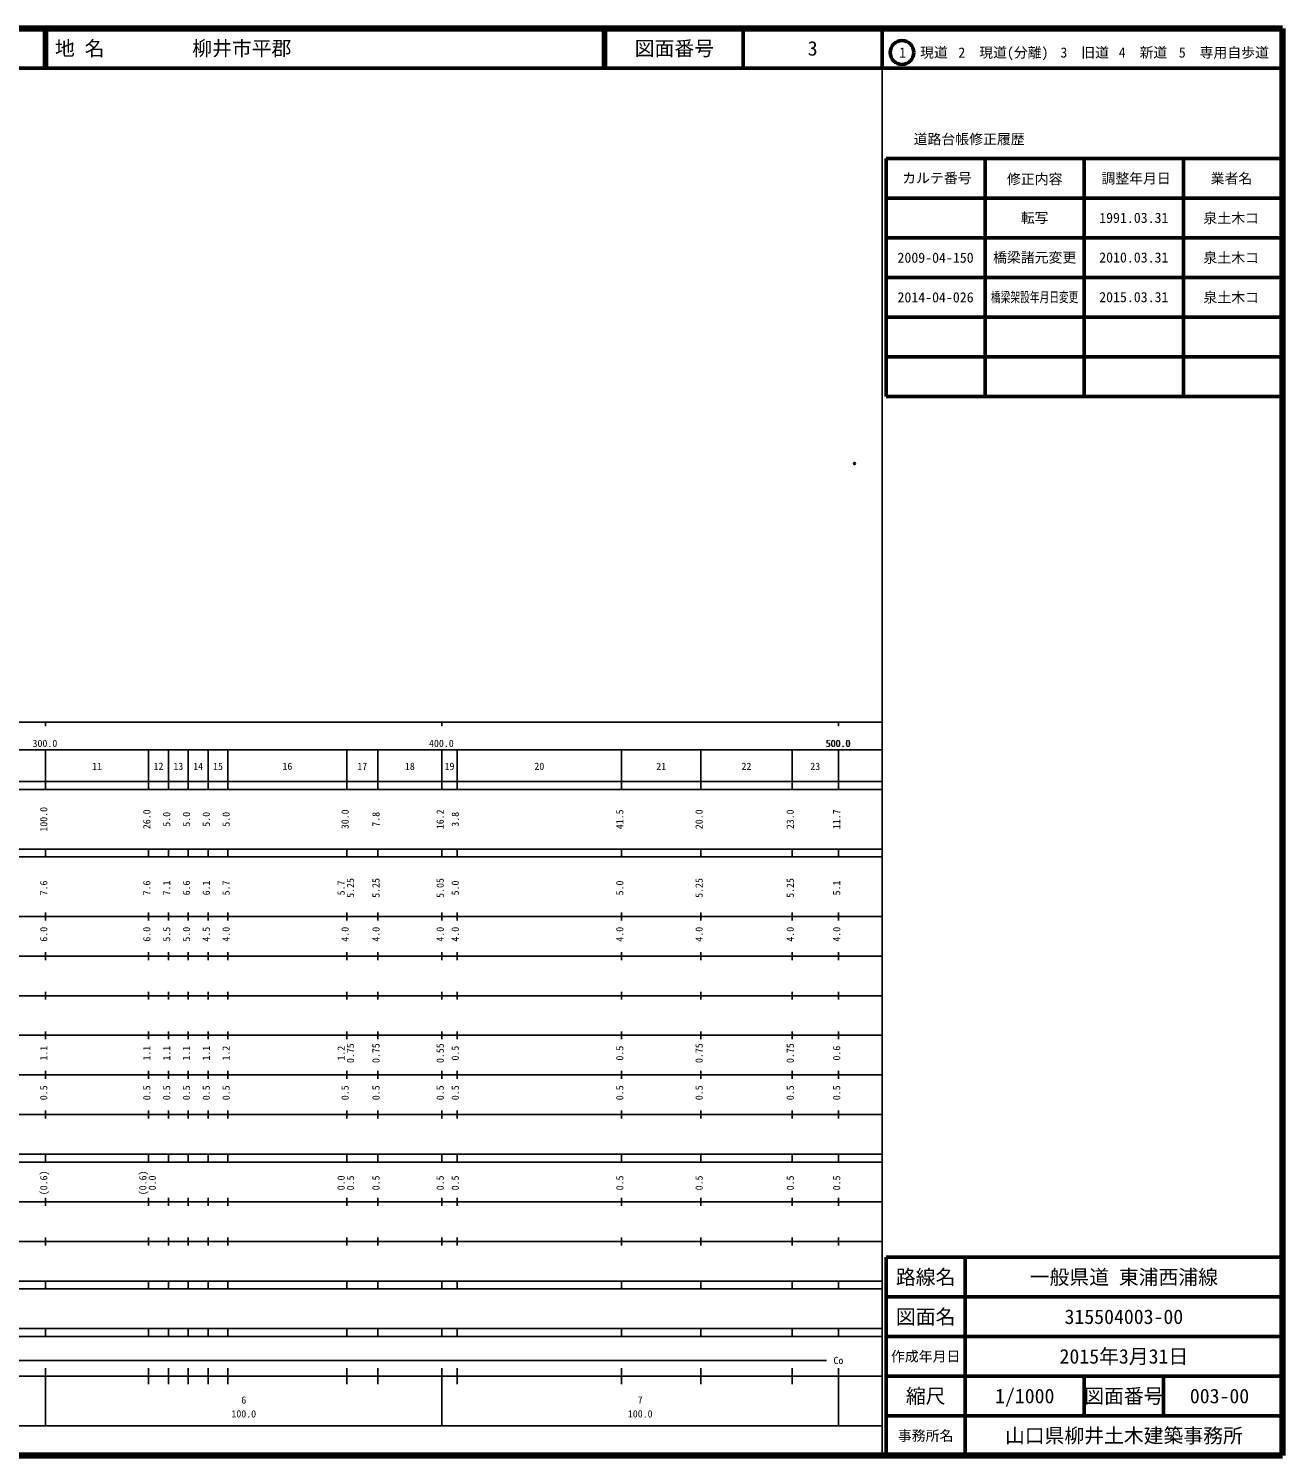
# Model space of a CAD drawing. Units: millimetres on the paper. Extents: x 40 to 680, y 20 to 380.
# Drawn here: x 363.7 to 680, y 20 to 380 of the extents above; entities that cross this region are included whole.
import ezdxf
from ezdxf.enums import TextEntityAlignment as Align

# ---------------------------------------------------------------- set-up
doc = ezdxf.new("R2010")
doc.units = ezdxf.units.MM
doc.header["$PDMODE"] = 32
doc.header["$PDSIZE"] = 0.5
doc.layers.add('M-OTRS', color=6, linetype='Continuous')
doc.layers.add('M-TTL-TXT', color=7, linetype='Continuous')
for name, color, linetype, lineweight in [('M-TTL', 2, 'Continuous', 140), ('M-TTL-BAND', 7, 'Continuous', 25), ('M-TTL-FRAM', 2, 'Continuous', 50), ('M-TTL-LINE', 7, 'Continuous', 50)]:
    doc.layers.add(name, color=color, linetype=linetype, lineweight=lineweight)
doc.styles.add('ＭＳ ゴシック', font='')
doc.styles.get('ＭＳ ゴシック').set_extended_font_data('MS Gothic')

msp = doc.modelspace()

# ---------------------------------------------------------------- linework, layer by layer
at = {"layer": 'M-OTRS'}
msp.add_point((572.066, 270.239), dxfattribs=at)
at = {"layer": 'M-TTL'}
for p, q in [((680, 380), (40, 380)), ((680, 20), (680, 380)), ((40, 20), (680, 20))]:
    msp.add_line(p, q, dxfattribs=at)
at = {"layer": 'M-TTL-BAND'}
for p, q in [((579, 20), (579, 370)), ((40, 205), (579, 205)), ((368, 205), (368, 204)), ((468, 205), (468, 204)), ((568, 205), (568, 204)), ((68, 198), (579, 198)), ((368, 188), (368, 198)), ((394, 188), (394, 198)), ((399, 188), (399, 198)), ((404, 188), (404, 198)), ((409, 188), (409, 198)), ((414, 188), (414, 198)), ((444, 188), (444, 198)), ((451.8, 188), (451.8, 198)), ((468, 188), (468, 198)), ((471.8, 188), (471.8, 198)), ((513.3, 188), (513.3, 198)), ((533.3, 188), (533.3, 198)), ((556.3, 188), (556.3, 198)), ((568, 188), (568, 198)), ((40, 190), (579, 190)), ((40, 188), (579, 188)), ((40, 173), (579, 173)), ((368, 171), (368, 173)), ((394, 171), (394, 173)), ((399, 171), (399, 173)), ((404, 171), (404, 173)), ((409, 171), (409, 173)), ((414, 171), (414, 173)), ((444, 171), (444, 173)), ((451.8, 171), (451.8, 173)), ((468, 171), (468, 173)), ((471.8, 171), (471.8, 173)), ((513.3, 171), (513.3, 173)), ((533.3, 171), (533.3, 173)), ((556.3, 171), (556.3, 173)), ((568, 171), (568, 173)), ((40, 171), (579, 171)), ((40, 156), (579, 156)), ((368, 155), (368, 157)), ((394, 155), (394, 157)), ((399, 155), (399, 157)), ((404, 155), (404, 157)), ((409, 155), (409, 157)), ((414, 155), (414, 157)), ((444, 155), (444, 157)), ((451.8, 155), (451.8, 157)), ((468, 155), (468, 157)), ((471.8, 155), (471.8, 157)), ((513.3, 155), (513.3, 157)), ((533.3, 155), (533.3, 157)), ((556.3, 155), (556.3, 157)), ((568, 155), (568, 157)), ((46, 146), (579, 146)), ((368, 145), (368, 147)), ((394, 145), (394, 147)), ((399, 145), (399, 147)), ((404, 145), (404, 147)), ((409, 145), (409, 147)), ((414, 145), (414, 147)), ((444, 145), (444, 147)), ((451.8, 145), (451.8, 147)), ((468, 145), (468, 147)), ((471.8, 145), (471.8, 147)), ((513.3, 145), (513.3, 147)), ((533.3, 145), (533.3, 147)), ((556.3, 145), (556.3, 147)), ((568, 145), (568, 147)), ((368, 135), (368, 137)), ((394, 135), (394, 137)), ((399, 135), (399, 137)), ((404, 135), (404, 137)), ((409, 135), (409, 137)), ((414, 135), (414, 137)), ((444, 135), (444, 137)), ((451.8, 135), (451.8, 137)), ((468, 135), (468, 137)), ((471.8, 135), (471.8, 137)), ((513.3, 135), (513.3, 137)), ((533.3, 135), (533.3, 137)), ((556.3, 135), (556.3, 137)), ((568, 135), (568, 137)), ((52, 136), (579, 136)), ((46, 126), (579, 126)), ((368, 125), (368, 127)), ((394, 125), (394, 127)), ((399, 125), (399, 127)), ((404, 125), (404, 127)), ((409, 125), (409, 127)), ((414, 125), (414, 127)), ((444, 125), (444, 127)), ((451.8, 125), (451.8, 127)), ((468, 125), (468, 127)), ((471.8, 125), (471.8, 127)), ((513.3, 125), (513.3, 127)), ((533.3, 125), (533.3, 127)), ((556.3, 125), (556.3, 127)), ((568, 125), (568, 127)), ((52, 116), (579, 116)), ((368, 115), (368, 117)), ((394, 115), (394, 117)), ((399, 115), (399, 117)), ((404, 115), (404, 117)), ((409, 115), (409, 117)), ((414, 115), (414, 117)), ((444, 115), (444, 117)), ((451.8, 115), (451.8, 117)), ((468, 115), (468, 117)), ((471.8, 115), (471.8, 117)), ((513.3, 115), (513.3, 117)), ((533.3, 115), (533.3, 117)), ((556.3, 115), (556.3, 117)), ((568, 115), (568, 117)), ((46, 106), (579, 106)), ((368, 105), (368, 107)), ((394, 105), (394, 107)), ((399, 105), (399, 107)), ((404, 105), (404, 107)), ((409, 105), (409, 107)), ((414, 105), (414, 107)), ((444, 105), (444, 107)), ((451.8, 105), (451.8, 107)), ((468, 105), (468, 107)), ((471.8, 105), (471.8, 107)), ((513.3, 105), (513.3, 107)), ((533.3, 105), (533.3, 107)), ((556.3, 105), (556.3, 107)), ((568, 105), (568, 107)), ((40, 96), (579, 96)), ((40, 94), (579, 94)), ((368, 94), (368, 96)), ((394, 94), (394, 96)), ((399, 94), (399, 96)), ((404, 94), (404, 96)), ((409, 94), (409, 96)), ((414, 94), (414, 96)), ((444, 94), (444, 96)), ((451.8, 94), (451.8, 96)), ((468, 94), (468, 96)), ((471.8, 94), (471.8, 96)), ((513.3, 94), (513.3, 96)), ((533.3, 94), (533.3, 96)), ((556.3, 94), (556.3, 96)), ((568, 94), (568, 96)), ((49, 84), (579, 84)), ((368, 83), (368, 85)), ((394, 83), (394, 85)), ((399, 83), (399, 85)), ((404, 83), (404, 85)), ((409, 83), (409, 85)), ((414, 83), (414, 85)), ((444, 83), (444, 85)), ((451.8, 83), (451.8, 85)), ((468, 83), (468, 85)), ((471.8, 83), (471.8, 85)), ((513.3, 83), (513.3, 85)), ((533.3, 83), (533.3, 85)), ((556.3, 83), (556.3, 85)), ((568, 83), (568, 85)), ((40, 74), (579, 74)), ((368, 73), (368, 75)), ((394, 73), (394, 75)), ((399, 73), (399, 75)), ((404, 73), (404, 75)), ((409, 73), (409, 75)), ((414, 73), (414, 75)), ((444, 73), (444, 75)), ((451.8, 73), (451.8, 75)), ((468, 73), (468, 75)), ((471.8, 73), (471.8, 75)), ((513.3, 73), (513.3, 75)), ((533.3, 73), (533.3, 75)), ((556.3, 73), (556.3, 75)), ((568, 73), (568, 75)), ((40, 64), (579, 64)), ((40, 62), (579, 62)), ((368, 62), (368, 64)), ((394, 62), (394, 64)), ((399, 62), (399, 64)), ((404, 62), (404, 64)), ((409, 62), (409, 64)), ((414, 62), (414, 64)), ((444, 62), (444, 64)), ((451.8, 62), (451.8, 64)), ((468, 62), (468, 64)), ((471.8, 62), (471.8, 64)), ((513.3, 62), (513.3, 64)), ((533.3, 62), (533.3, 64)), ((556.3, 62), (556.3, 64)), ((568, 62), (568, 64)), ((40, 52), (579, 52)), ((368, 50), (368, 52)), ((394, 50), (394, 52)), ((399, 50), (399, 52)), ((404, 50), (404, 52)), ((409, 50), (409, 52)), ((414, 50), (414, 52)), ((444, 50), (444, 52)), ((451.8, 50), (451.8, 52)), ((468, 50), (468, 52)), ((471.8, 50), (471.8, 52)), ((513.3, 50), (513.3, 52)), ((533.3, 50), (533.3, 52)), ((556.3, 50), (556.3, 52)), ((568, 50), (568, 52)), ((40, 50), (579, 50)), ((71, 44), (565, 44)), ((40, 40), (579, 40)), ((368, 27.5), (368, 42)), ((394, 38), (394, 42)), ((399, 38), (399, 42)), ((404, 38), (404, 42)), ((409, 38), (409, 42)), ((414, 38), (414, 42)), ((444, 38), (444, 42)), ((451.8, 38), (451.8, 42)), ((468, 27.5), (468, 42)), ((471.8, 38), (471.8, 42)), ((513.3, 38), (513.3, 42)), ((533.3, 38), (533.3, 42)), ((556.3, 38), (556.3, 42)), ((568, 27.5), (568, 42)), ((68, 27.5), (579, 27.5))]:
    msp.add_line(p, q, dxfattribs=at)
at = {"layer": 'M-TTL-FRAM'}
for p, q in [((580, 347.197), (580, 287.197)), ((580, 347.197), (680, 347.197)), ((580, 287.197), (680, 287.197)), ((680, 70), (580, 70)), ((580, 70), (580, 20))]:
    msp.add_line(p, q, dxfattribs=at)
at = {"layer": 'M-TTL-LINE'}
for p, q in [((367.75, 380), (367.75, 370)), ((368.25, 380), (368.25, 370)), ((508.747, 380), (508.747, 370)), ((509.247, 380), (509.247, 370)), ((543.997, 380), (543.997, 370)), ((579, 380), (579, 370)), ((40, 370), (680, 370)), ((605, 347.197), (605, 287.197)), ((630, 347.197), (630, 287.197)), ((655, 347.197), (655, 287.197)), ((580, 337.197), (680, 337.197)), ((580, 327.197), (680, 327.197)), ((580, 317.197), (680, 317.197)), ((580, 307.197), (680, 307.197)), ((580, 297.197), (680, 297.197)), ((600, 70), (600, 20)), ((680, 60), (580, 60)), ((680, 50), (580, 50)), ((680, 40), (580, 40)), ((630, 40), (630, 30)), ((650, 40), (650, 30)), ((680, 30), (580, 30))]:
    msp.add_line(p, q, dxfattribs=at)
msp.add_circle((584.031, 373.958), 3, dxfattribs=at)

# ---------------------------------------------------------------- texts
at = {"layer": 'M-TTL-BAND', "style": 'ＭＳ ゴシック'}
for s, p in [('300.0', (367.844, 198.195)), ('400.0', (467.844, 198.195)), ('500.0', (567.844, 198.195)), ('500.0', (568, 198.195)), ('11', (381, 192.405)), ('12', (396.5, 192.405)), ('13', (401.5, 192.405)), ('14', (406.5, 192.405)), ('15', (411.5, 192.405)), ('16', (429, 192.405)), ('17', (447.9, 192.405)), ('18', (459.9, 192.405)), ('19', (469.9, 192.405)), ('20', (492.55, 192.405)), ('21', (523.3, 192.405)), ('22', (544.8, 192.405)), ('23', (562.15, 192.405)), ('Co', (568, 42.5)), ('6', (418, 32.523)), ('7', (518, 32.523)), ('100.0', (418, 29.033)), ('100.0', (518, 29.033))]:
    msp.add_text(s, height=1.833, dxfattribs=at).set_placement(p, align=Align.BOTTOM_CENTER)
for s, p in [('100.0', (369, 180.5)), ('26.0', (395, 180.5)), ('5.0', (400, 180.5)), ('5.0', (405, 180.5)), ('5.0', (410, 180.5)), ('5.0', (415, 180.5)), ('30.0', (445, 180.5)), ('7.8', (452.8, 180.5)), ('16.2', (469, 180.5)), ('3.8', (472.8, 180.5)), ('41.5', (514.3, 180.5)), ('20.0', (534.3, 180.5)), ('23.0', (557.3, 180.5)), ('11.7', (569, 180.5)), ('7.6', (369, 163.174)), ('7.6', (395, 163.174)), ('7.1', (400, 163.174)), ('6.6', (405, 163.174)), ('6.1', (410, 163.174)), ('5.7', (415, 163.174)), ('5.7', (444, 163.174)), ('5.25', (446.37, 163.174)), ('5.25', (452.8, 163.174)), ('5.05', (469, 163.174)), ('5.0', (472.8, 163.174)), ('5.0', (514.3, 163.174)), ('5.25', (534.3, 163.174)), ('5.25', (557.3, 163.174)), ('5.1', (569, 163.174)), ('6.0', (369, 151.5)), ('6.0', (395, 151.5)), ('5.5', (400, 151.5)), ('5.0', (405, 151.5)), ('4.5', (410, 151.5)), ('4.0', (415, 151.5)), ('4.0', (445, 151.5)), ('4.0', (452.8, 151.5)), ('4.0', (469, 151.5)), ('4.0', (472.8, 151.5)), ('4.0', (514.3, 151.5)), ('4.0', (534.3, 151.5)), ('4.0', (557.3, 151.5)), ('4.0', (569, 151.5)), ('1.1', (369, 121.5)), ('1.1', (395, 121.5)), ('1.1', (400, 121.5)), ('1.1', (405, 121.5)), ('1.1', (410, 121.5)), ('1.2', (415, 121.5)), ('1.2', (444, 121.5)), ('0.75', (446.37, 121.5)), ('0.75', (452.8, 121.5)), ('0.55', (469, 121.5)), ('0.5', (472.8, 121.5)), ('0.5', (514.3, 121.5)), ('0.75', (534.3, 121.5)), ('0.75', (557.3, 121.5)), ('0.6', (569, 121.5)), ('0.5', (369, 111.5)), ('0.5', (395, 111.5)), ('0.5', (400, 111.5)), ('0.5', (405, 111.5)), ('0.5', (410, 111.5)), ('0.5', (415, 111.5)), ('0.5', (445, 111.5)), ('0.5', (452.8, 111.5)), ('0.5', (469, 111.5)), ('0.5', (472.8, 111.5)), ('0.5', (514.3, 111.5)), ('0.5', (534.3, 111.5)), ('0.5', (557.3, 111.5)), ('0.5', (569, 111.5)), ('(0.6)', (369, 88.764)), ('(0.6)', (394, 88.764)), ('0.0', (396.37, 88.764)), ('0.0', (444, 88.764)), ('0.5', (446.37, 88.764)), ('0.5', (452.8, 88.764)), ('0.5', (469, 88.764)), ('0.5', (472.8, 88.764)), ('0.5', (514.3, 88.764)), ('0.5', (534.3, 88.764)), ('0.5', (557.3, 88.764)), ('0.5', (569, 88.764))]:
    msp.add_text(s, height=1.833, rotation=90, dxfattribs=at).set_placement(p, align=Align.BOTTOM_CENTER)
at = {"layer": 'M-TTL-TXT', "style": 'ＭＳ ゴシック'}
for s, p in [('地 名', (370.38, 375)), ('柳井市平郡', (405.024, 375))]:
    msp.add_text(s, height=3.666, dxfattribs=at).set_placement(p, align=Align.MIDDLE_LEFT)
for s, height, p in [('図面番号', 3.666, (526.622, 375)), ('3', 3.666, (561.497, 375)), ('1\u3000現道', 2.566, (589.448, 373.958)), ('2\u3000現道(分離)', 2.566, (609.619, 373.958)), ('3\u3000旧道', 2.566, (630.121, 373.958)), ('4\u3000新道', 2.566, (644.824, 373.958)), ('5\u3000専用自歩道', 2.566, (665.228, 373.958)), ('道路台帳修正履歴', 2.566, (600.968, 352.113)), ('カルテ番号', 2.566, (592.839, 342.277)), ('修正内容', 2.566, (617.509, 342.023)), ('調整年月日', 2.566, (643.089, 342.197)), ('業者名', 2.566, (667.134, 342.197)), ('転写', 2.566, (617.5, 332.245)), ('1991.03.31', 2.566, (642.5, 332.245)), ('泉土木コ', 2.566, (667.077, 332.189)), ('2009-04-150', 2.566, (592.5, 322.189)), ('橋梁諸元変更', 2.566, (617.5, 322.245)), ('2010.03.31', 2.566, (642.5, 322.245)), ('泉土木コ', 2.566, (667.077, 322.189)), ('2014-04-026', 2.566, (592.5, 312.189)), ('2015.03.31', 2.566, (642.5, 312.245)), ('泉土木コ', 2.566, (667.077, 312.189)), ('路線名', 3.666, (590, 65)), ('路線名', 3.666, (590, 65)), ('一般県道 東浦西浦線', 3.666, (640, 65)), ('図面名', 3.666, (590, 55)), ('図面名', 3.666, (590, 55)), ('315504003-00', 3.666, (640, 55)), ('2015年3月31日', 3.666, (640, 45)), ('作成年月日', 2.566, (590, 45)), ('作成年月日', 2.566, (590, 45)), ('縮尺', 3.666, (590, 35)), ('縮尺', 3.666, (590, 35)), ('1/1000', 3.666, (615, 35)), ('図面番号', 3.666, (640, 35)), ('図面番号', 3.666, (640, 35)), ('003-00', 3.666, (664.125, 35)), ('事務所名', 2.566, (590, 25)), ('事務所名', 2.566, (590, 25)), ('山口県柳井土木建築事務所', 3.666, (640, 25))]:
    msp.add_text(s, height=height, dxfattribs=at).set_placement(p, align=Align.MIDDLE_CENTER)
at = {"layer": 'M-TTL-TXT', "style": 'ＭＳ ゴシック', "width": 0.7}
msp.add_text('橋梁架設年月日変更', height=2.566, dxfattribs=at).set_placement((617.5, 312.245), align=Align.MIDDLE_CENTER)

doc.saveas('drawing.dxf')
